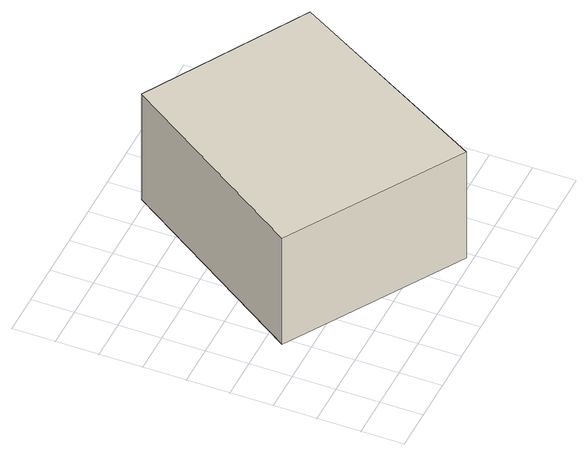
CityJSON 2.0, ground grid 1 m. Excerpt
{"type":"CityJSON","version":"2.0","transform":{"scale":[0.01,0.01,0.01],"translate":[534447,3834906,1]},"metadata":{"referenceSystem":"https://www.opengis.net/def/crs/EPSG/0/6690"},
"CityObjects":{
"building1":{"type":"Building","attributes":{"BuildingDetailAttribute.specifiedBuildingCoverageRate":0.6,"BuildingDetailAttribute.surveyYear":2017,"BuildingTsunamiRiskAttribute.description":"1","BuildingTsunamiRiskAttribute.rank":"2","BuildingTsunamiRiskAttribute.depth":1.85,"BuildingHighTideRiskAttribute.description":"1","BuildingHighTideRiskAttribute.rank":"3","BuildingHighTideRiskAttribute.depth":4.08,"BuildingIDAttribute.prefecture":"27","BuildingIDAttribute.city":"27104"},"geometry":[{"type":"Solid","lod":"1","boundaries":[[[[0,1,2,3]],[[2,4,5,3]],[[1,6,4,2]],[[0,7,6,1]],[[3,5,7,0]],[[4,6,7,5]]]]}]}
},
"vertices":[
[487,15,85],[84,261,85],[380,713,85],[757,492,85],[380,713,385],[757,492,385],[84,261,385],[487,15,385]
]}
